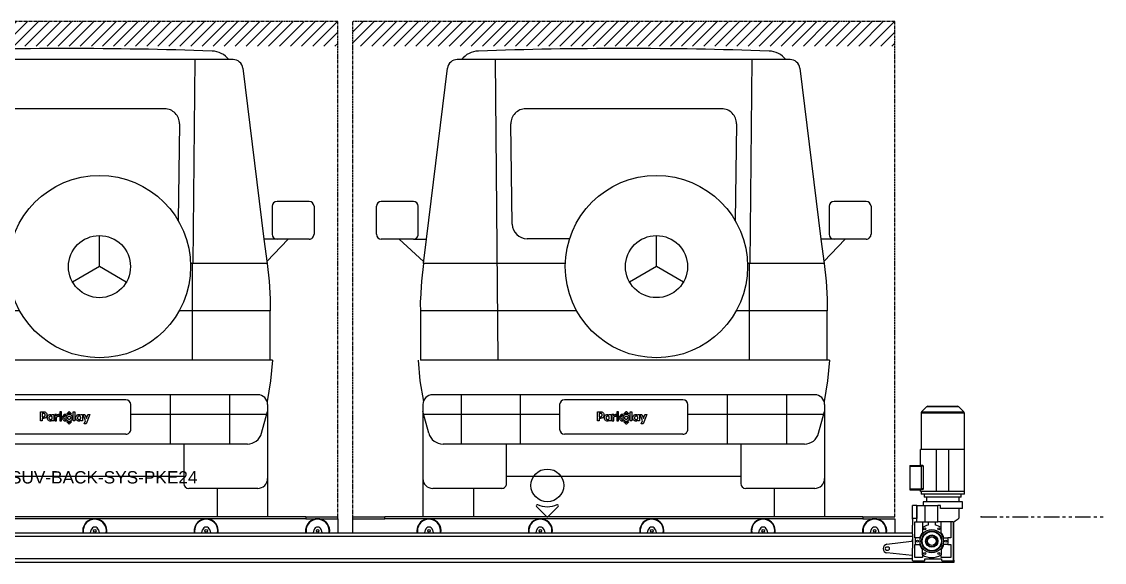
# Model space of a CAD drawing. Header units: millimetres. Extents: x 1600 to 11192, y 921 to 14160.
# Drawn here: x 10752.8 to 11192.1, y 3788.5 to 4007.9 of the extents above; entities that cross this region are included whole.
import ezdxf
from ezdxf.enums import TextEntityAlignment as Align

# ---------------------------------------------------------------- set-up
doc = ezdxf.new("R2010")
doc.units = ezdxf.units.MM
doc.linetypes.add('CENTER', pattern=[2, 1.25, -0.25, 0.25, -0.25])
doc.linetypes.add('PHANTOM', pattern=[12.7, 6.35, -1.27, 1.27, -1.27, 1.27, -1.27])
for name, color, linetype in [('PK24-LABEL', 7, 'Continuous'), ('PK24-LOGO', 7, 'Continuous'), ('PK24E', 7, 'Continuous'), ('PK24E-COMP-CAR', 7, 'Continuous'), ('PK24E-DATA', 7, 'Continuous')]:
    doc.layers.add(name, color=color, linetype=linetype)
for name, color, linetype, true_color in [('PK24E-COMP-CAR_ZONE', 250, 'CENTER', 0x383e42), ('PK24E-COMP-PALLET', 132, 'Continuous', 0x00b7c8), ('PK24E-HELPER', 253, 'PHANTOM', 0xa1a1a1), ('PK24E-SYS-SHELF', 31, 'Continuous', 0xffcc5a)]:
    doc.layers.add(name, color=color, linetype=linetype, true_color=true_color)
doc.styles.get("Standard").update_dxf_attribs({"font": 'arial.ttf'})

# ---------------------------------------------------------------- blocks, each defined once
blk = doc.blocks.new('LOGO----DECOR-PK24')
at = {"layer": 'PK24-LOGO'}
for p, q in [((-10, 2.13), (-8.71, 2.13)), ((-10, -1.62), (-10, 2.13)), ((-9.29, 1.47), (-9.29, 0.11)), ((-8.76, 1.47), (-9.29, 1.47)), ((-9.29, 0.11), (-8.76, 0.11)), ((-8.61, 1.46), (-8.76, 1.47)), ((-8.76, 0.11), (-8.61, 0.13)), ((-8.71, 2.13), (-8.43, 2.11)), ((-8.48, 1.42), (-8.61, 1.46)), ((-8.61, 0.13), (-8.48, 0.17)), ((-8.36, 1.35), (-8.48, 1.42)), ((-8.48, 0.17), (-8.36, 0.23)), ((-8.43, 2.11), (-8.3, 2.07)), ((-8.26, 1.27), (-8.36, 1.35)), ((-8.36, 0.23), (-8.26, 0.31)), ((-8.3, 2.07), (-8.17, 2.03)), ((-8.19, 1.17), (-8.26, 1.27)), ((-8.26, 0.31), (-8.19, 0.41)), ((-8.13, 1.05), (-8.19, 1.17)), ((-8.19, 0.41), (-8.13, 0.53)), ((-8.17, 2.03), (-7.94, 1.9)), ((-8.09, 0.93), (-8.13, 1.05)), ((-8.13, 0.53), (-8.09, 0.66)), ((-8.08, 0.79), (-8.09, 0.93)), ((-8.09, 0.66), (-8.08, 0.79)), ((-7.94, 1.9), (-7.74, 1.74)), ((-7.74, 1.74), (-7.58, 1.55)), ((-7.58, 0.04), (-7.74, -0.16)), ((-7.58, 1.55), (-7.46, 1.32)), ((-7.46, 0.27), (-7.58, 0.04)), ((-7.46, 1.32), (-7.38, 1.06)), ((-7.38, 0.52), (-7.46, 0.27)), ((-7.38, 1.06), (-7.36, 0.79)), ((-7.36, 0.79), (-7.38, 0.52)), ((-7.19, -0.02), (-7.16, 0.13)), ((-7.16, 0.13), (-7.11, 0.26)), ((-7.11, 0.26), (-6.98, 0.49)), ((-6.98, 0.49), (-6.82, 0.68)), ((-6.82, 0.68), (-6.62, 0.82)), ((-6.62, 0.82), (-6.41, 0.92)), ((-6.42, 0.06), (-6.48, -0.05)), ((-6.33, 0.17), (-6.42, 0.06)), ((-6.41, 0.92), (-6.19, 0.98)), ((-6.23, 0.25), (-6.33, 0.17)), ((-6.11, 0.31), (-6.23, 0.25)), ((-6.19, 0.98), (-5.97, 1)), ((-5.98, 0.35), (-6.11, 0.31)), ((-5.84, 0.36), (-5.98, 0.35)), ((-5.97, 1), (-5.74, 0.98)), ((-5.71, 0.35), (-5.84, 0.36)), ((-5.74, 0.98), (-5.53, 0.92)), ((-5.58, 0.31), (-5.71, 0.35)), ((-5.47, 0.24), (-5.58, 0.31)), ((-5.53, 0.92), (-5.35, 0.82)), ((-5.37, 0.16), (-5.47, 0.24)), ((-5.29, 0.06), (-5.37, 0.16)), ((-5.35, 0.82), (-5.21, 0.7)), ((-5.23, -0.06), (-5.29, 0.06)), ((-5.21, 0.7), (-5.21, 0.95)), ((-5.21, 0.95), (-4.5, 0.95)), ((-4.5, 0.95), (-4.5, -1.62)), ((-3.41, 0.95), (-4.11, 0.95)), ((-4.11, 0.95), (-4.11, -1.62)), ((-3.41, 0.53), (-3.41, 0.95)), ((-3.36, 0.62), (-3.41, 0.53)), ((-3.37, -0.03), (-3.32, 0.06)), ((-3.29, 0.71), (-3.36, 0.62)), ((-3.32, 0.06), (-3.26, 0.13)), ((-3.22, 0.78), (-3.29, 0.71)), ((-3.26, 0.13), (-3.19, 0.19)), ((-3.14, 0.84), (-3.22, 0.78)), ((-3.19, 0.19), (-3.11, 0.23)), ((-3.05, 0.89), (-3.14, 0.84)), ((-3.11, 0.23), (-3.02, 0.26)), ((-2.94, 0.92), (-3.05, 0.89)), ((-3.02, 0.26), (-2.92, 0.27)), ((-2.83, 0.94), (-2.94, 0.92)), ((-2.92, 0.27), (-2.42, 0.27)), ((-2.7, 0.95), (-2.83, 0.94)), ((-2.42, 0.95), (-2.7, 0.95)), ((-2.42, 0.27), (-2.42, 0.95)), ((-1.42, 2.13), (-2.13, 2.13)), ((-2.13, 2.13), (-2.13, -1.62)), ((-1.42, -1.62), (-1.42, 2.13)), ((-0.37, 0.95), (-1.42, -0.33)), ((-0.61, -0.33), (0.44, 0.95)), ((0.44, 0.95), (-0.37, 0.95)), ((0.44, 0.19), (0.36, -0.06)), ((0.56, 0.41), (0.44, 0.19)), ((0.72, 0.61), (0.56, 0.41)), ((0.92, 0.77), (0.72, 0.61)), ((0.77, 1.32), (0.79, 1.37)), ((0.78, 1.26), (0.77, 1.32)), ((0.81, 1.24), (0.78, 1.26)), ((0.79, 1.37), (1.61, 2.19)), ((0.85, 1.23), (0.81, 1.24)), ((0.89, 1.24), (0.85, 1.23)), ((1.07, 1.32), (0.89, 1.24)), ((1.15, 0.9), (0.92, 0.77)), ((1.27, 1.37), (1.07, 1.32)), ((1.07, -0.08), (1.13, 0.03)), ((1.13, 0.03), (1.21, 0.12)), ((1.4, 0.98), (1.15, 0.9)), ((1.21, 0.12), (1.3, 0.2)), ((1.46, 1.41), (1.27, 1.37)), ((1.3, 0.2), (1.41, 0.26)), ((1.67, 1), (1.4, 0.98)), ((1.41, 0.26), (1.54, 0.3)), ((1.67, 1.42), (1.46, 1.41)), ((1.54, 0.3), (1.67, 0.31)), ((1.61, 2.19), (1.67, 2.21)), ((1.67, 2.21), (1.73, 2.19)), ((1.87, 1.41), (1.67, 1.42)), ((1.94, 0.98), (1.67, 1)), ((1.67, 0.31), (1.8, 0.3)), ((1.73, 2.19), (2.54, 1.37)), ((1.8, 0.3), (1.92, 0.26)), ((2.07, 1.37), (1.87, 1.41)), ((1.92, 0.26), (2.03, 0.2)), ((2.19, 0.9), (1.94, 0.98)), ((2.03, 0.2), (2.13, 0.12)), ((2.26, 1.32), (2.07, 1.37)), ((2.13, 0.12), (2.2, 0.03)), ((2.41, 0.77), (2.19, 0.9)), ((2.2, 0.03), (2.26, -0.08)), ((2.45, 1.24), (2.26, 1.32)), ((2.61, 0.61), (2.41, 0.77)), ((2.48, 1.23), (2.45, 1.24)), ((2.52, 1.24), (2.48, 1.23)), ((2.55, 1.26), (2.52, 1.24)), ((2.54, 1.37), (2.57, 1.32)), ((2.57, 1.32), (2.55, 1.26)), ((2.78, 0.41), (2.61, 0.61)), ((2.9, 0.19), (2.78, 0.41)), ((2.98, -0.06), (2.9, 0.19)), ((3.31, 2.13), (4.01, 2.13)), ((3.31, -1.62), (3.31, 2.13)), ((4.01, 2.13), (4.01, -1.62)), ((4.37, -0.02), (4.4, 0.13)), ((4.4, 0.13), (4.45, 0.26)), ((4.45, 0.26), (4.58, 0.49)), ((4.58, 0.49), (4.74, 0.68)), ((4.74, 0.68), (4.93, 0.82)), ((4.93, 0.82), (5.15, 0.92)), ((5.14, 0.06), (5.08, -0.05)), ((5.23, 0.17), (5.14, 0.06)), ((5.15, 0.92), (5.37, 0.98)), ((5.33, 0.25), (5.23, 0.17)), ((5.45, 0.31), (5.33, 0.25)), ((5.37, 0.98), (5.59, 1)), ((5.58, 0.35), (5.45, 0.31)), ((5.72, 0.36), (5.58, 0.35)), ((5.59, 1), (5.82, 0.98)), ((5.85, 0.35), (5.72, 0.36)), ((5.82, 0.98), (6.03, 0.92)), ((5.98, 0.31), (5.85, 0.35)), ((6.09, 0.24), (5.98, 0.31)), ((6.03, 0.92), (6.21, 0.82)), ((6.19, 0.16), (6.09, 0.24)), ((6.27, 0.06), (6.19, 0.16)), ((6.21, 0.82), (6.35, 0.7)), ((6.32, -0.06), (6.27, 0.06)), ((6.35, 0.7), (6.35, 0.95)), ((6.35, 0.95), (7.06, 0.95)), ((7.06, 0.95), (7.06, -1.62)), ((8.33, -1.51), (7.31, 0.95)), ((7.31, 0.95), (8.05, 0.95)), ((8.05, 0.95), (8.68, -0.63)), ((10, 0.95), (8.51, -2.81)), ((8.68, -0.63), (9.27, 0.95)), ((9.27, 0.95), (10, 0.95)), ((-9.29, -1.62), (-10, -1.62)), ((-8.71, -0.55), (-9.29, -0.55)), ((-9.29, -0.55), (-9.29, -1.62)), ((-8.43, -0.52), (-8.71, -0.55)), ((-8.3, -0.49), (-8.43, -0.52)), ((-8.17, -0.44), (-8.3, -0.49)), ((-7.94, -0.32), (-8.17, -0.44)), ((-7.74, -0.16), (-7.94, -0.32)), ((-7.22, -0.33), (-7.21, -0.17)), ((-7.21, -0.5), (-7.22, -0.33)), ((-7.21, -0.17), (-7.19, -0.02)), ((-7.19, -0.65), (-7.21, -0.5)), ((-7.16, -0.79), (-7.19, -0.65)), ((-7.1, -0.92), (-7.16, -0.79)), ((-6.97, -1.15), (-7.1, -0.92)), ((-6.81, -1.34), (-6.97, -1.15)), ((-6.62, -1.48), (-6.81, -1.34)), ((-6.41, -1.59), (-6.62, -1.48)), ((-6.52, -0.18), (-6.53, -0.33)), ((-6.53, -0.33), (-6.52, -0.47)), ((-6.48, -0.05), (-6.52, -0.18)), ((-6.52, -0.47), (-6.48, -0.6)), ((-6.48, -0.6), (-6.42, -0.72)), ((-6.42, -0.72), (-6.33, -0.82)), ((-6.19, -1.65), (-6.41, -1.59)), ((-6.33, -0.82), (-6.23, -0.9)), ((-6.23, -0.9), (-6.11, -0.97)), ((-5.98, -1.67), (-6.19, -1.65)), ((-6.11, -0.97), (-5.98, -1.01)), ((-5.98, -1.01), (-5.84, -1.02)), ((-5.74, -1.65), (-5.98, -1.67)), ((-5.84, -1.02), (-5.71, -1.01)), ((-5.53, -1.57), (-5.74, -1.65)), ((-5.71, -1.01), (-5.58, -0.97)), ((-5.58, -0.97), (-5.47, -0.9)), ((-5.35, -1.47), (-5.53, -1.57)), ((-5.47, -0.9), (-5.37, -0.82)), ((-5.37, -0.82), (-5.29, -0.72)), ((-5.21, -1.33), (-5.35, -1.47)), ((-5.29, -0.72), (-5.23, -0.6)), ((-5.2, -0.19), (-5.23, -0.06)), ((-5.23, -0.6), (-5.2, -0.47)), ((-5.21, -1.62), (-5.21, -1.33)), ((-5.21, -1.33), (-5.21, -1.33)), ((-4.5, -1.62), (-5.21, -1.62)), ((-5.19, -0.33), (-5.2, -0.19)), ((-5.2, -0.47), (-5.19, -0.33)), ((-4.11, -1.62), (-3.41, -1.62)), ((-3.41, -0.21), (-3.4, -0.12)), ((-3.41, -1.62), (-3.41, -0.21)), ((-3.4, -0.12), (-3.37, -0.03)), ((-2.13, -1.62), (-1.42, -1.62)), ((-1.42, -0.33), (-0.37, -1.62)), ((0.44, -1.62), (-0.61, -0.33)), ((-0.37, -1.62), (0.44, -1.62)), ((0.36, -0.06), (0.33, -0.33)), ((0.33, -0.33), (0.36, -0.6)), ((0.36, -0.6), (0.44, -0.85)), ((0.44, -0.85), (0.56, -1.08)), ((0.56, -1.08), (0.72, -1.28)), ((0.72, -1.28), (0.92, -1.44)), ((0.77, -1.98), (0.78, -1.93)), ((0.79, -2.04), (0.77, -1.98)), ((0.78, -1.93), (0.81, -1.9)), ((1.61, -2.85), (0.79, -2.04)), ((0.81, -1.9), (0.85, -1.89)), ((0.85, -1.89), (0.89, -1.9)), ((0.89, -1.9), (1.07, -1.98)), ((0.92, -1.44), (1.15, -1.56)), ((1.02, -0.33), (1.03, -0.2)), ((1.03, -0.46), (1.02, -0.33)), ((1.03, -0.2), (1.07, -0.08)), ((1.07, -0.59), (1.03, -0.46)), ((1.13, -0.7), (1.07, -0.59)), ((1.07, -1.98), (1.27, -2.04)), ((1.21, -0.79), (1.13, -0.7)), ((1.15, -1.56), (1.4, -1.64)), ((1.3, -0.87), (1.21, -0.79)), ((1.27, -2.04), (1.46, -2.07)), ((1.41, -0.93), (1.3, -0.87)), ((1.4, -1.64), (1.67, -1.67)), ((1.54, -0.97), (1.41, -0.93)), ((1.46, -2.07), (1.67, -2.09)), ((1.67, -0.98), (1.54, -0.97)), ((1.67, -2.88), (1.61, -2.85)), ((1.8, -0.97), (1.67, -0.98)), ((1.67, -1.67), (1.94, -1.64)), ((1.67, -2.09), (1.87, -2.07)), ((1.73, -2.85), (1.67, -2.88)), ((2.54, -2.04), (1.73, -2.85)), ((1.92, -0.93), (1.8, -0.97)), ((1.87, -2.07), (2.07, -2.04)), ((2.03, -0.87), (1.92, -0.93)), ((1.94, -1.64), (2.19, -1.56)), ((2.13, -0.79), (2.03, -0.87)), ((2.07, -2.04), (2.26, -1.98)), ((2.2, -0.7), (2.13, -0.79)), ((2.19, -1.56), (2.41, -1.44)), ((2.26, -0.59), (2.2, -0.7)), ((2.26, -0.08), (2.3, -0.2)), ((2.3, -0.46), (2.26, -0.59)), ((2.26, -1.98), (2.45, -1.9)), ((2.3, -0.2), (2.31, -0.33)), ((2.31, -0.33), (2.3, -0.46)), ((2.41, -1.44), (2.61, -1.28)), ((2.45, -1.9), (2.48, -1.89)), ((2.48, -1.89), (2.52, -1.9)), ((2.52, -1.9), (2.55, -1.93)), ((2.57, -1.98), (2.54, -2.04)), ((2.55, -1.93), (2.57, -1.98)), ((2.61, -1.28), (2.78, -1.08)), ((2.78, -1.08), (2.9, -0.85)), ((2.9, -0.85), (2.98, -0.6)), ((3, -0.33), (2.98, -0.06)), ((2.98, -0.6), (3, -0.33)), ((4.01, -1.62), (3.31, -1.62)), ((4.34, -0.17), (4.37, -0.02)), ((4.34, -0.33), (4.34, -0.17)), ((4.34, -0.5), (4.34, -0.33)), ((4.37, -0.65), (4.34, -0.5)), ((4.4, -0.79), (4.37, -0.65)), ((4.46, -0.92), (4.4, -0.79)), ((4.59, -1.15), (4.46, -0.92)), ((4.75, -1.34), (4.59, -1.15)), ((4.94, -1.48), (4.75, -1.34)), ((5.15, -1.59), (4.94, -1.48)), ((5.04, -0.18), (5.03, -0.33)), ((5.03, -0.33), (5.04, -0.47)), ((5.08, -0.05), (5.04, -0.18)), ((5.04, -0.47), (5.08, -0.6)), ((5.08, -0.6), (5.14, -0.72)), ((5.14, -0.72), (5.23, -0.82)), ((5.37, -1.65), (5.15, -1.59)), ((5.23, -0.82), (5.33, -0.9)), ((5.33, -0.9), (5.45, -0.97)), ((5.58, -1.67), (5.37, -1.65)), ((5.45, -0.97), (5.58, -1.01)), ((5.58, -1.01), (5.72, -1.02)), ((5.81, -1.65), (5.58, -1.67)), ((5.72, -1.02), (5.85, -1.01)), ((6.03, -1.57), (5.81, -1.65)), ((5.85, -1.01), (5.98, -0.97)), ((5.98, -0.97), (6.09, -0.9)), ((6.21, -1.47), (6.03, -1.57)), ((6.09, -0.9), (6.19, -0.82)), ((6.19, -0.82), (6.27, -0.72)), ((6.35, -1.33), (6.21, -1.47)), ((6.27, -0.72), (6.32, -0.6)), ((6.36, -0.19), (6.32, -0.06)), ((6.32, -0.6), (6.36, -0.47)), ((6.35, -1.62), (6.35, -1.33)), ((6.35, -1.33), (6.35, -1.33)), ((7.06, -1.62), (6.35, -1.62)), ((6.37, -0.33), (6.36, -0.19)), ((6.36, -0.47), (6.37, -0.33)), ((7.8, -2.81), (8.33, -1.51)), ((8.51, -2.81), (7.8, -2.81))]:
    blk.add_line(p, q, dxfattribs=at)
blk = doc.blocks.new('SUV--ONPALLET-BACK-COMP-PKE24')
at = {"layer": 'PK24E-COMP-CAR'}
for p, q in [((67.5, 185.52), (-67.51, 185.52)), ((-51, 63.5), (-52, 185.52)), ((52, 185.52), (51.14, 102.83)), ((-80.03, 112.64), (-71.48, 182.03)), ((71.47, 182.03), (80.02, 112.64)), ((39.77, 165.52), (-39.77, 165.52)), ((-45.2, 118.75), (-45.77, 159.45)), ((45.77, 159.45), (45.22, 120.18)), ((-85.35, 127.98), (-98.35, 127.98)), ((98.35, 127.98), (85.35, 127.98)), ((-100.35, 114.64), (-100.35, 125.98)), ((-83.35, 114.64), (-83.35, 125.98)), ((83.35, 125.98), (83.35, 114.64)), ((100.35, 125.98), (100.35, 114.64)), ((-85.35, 112.64), (-98.35, 112.64)), ((-81.19, 103.64), (-91.13, 112.64)), ((-85.35, 112.64), (-80.03, 112.64)), ((-81.29, 102.83), (-80.03, 112.64)), ((-21.94, 112.83), (-39.2, 112.83)), ((13.28, 101.5), (13.28, 114.1)), ((80.02, 112.64), (81.28, 102.82)), ((85.35, 112.64), (80.02, 112.64)), ((89.84, 112.64), (81.18, 103.63)), ((98.35, 112.64), (85.35, 112.64)), ((-81.28, 102.83), (-82.09, 95.66)), ((-23.7, 102.83), (-81.29, 102.83)), ((13.28, 101.5), (2.37, 95.2)), ((24.19, 95.2), (13.28, 101.5)), ((81.28, 102.83), (50.26, 102.83)), ((51, 63.5), (51, 102.83)), ((81.28, 102.83), (82.09, 95.66)), ((-82.09, 95.66), (-82.5, 88.46)), ((82.09, 95.66), (82.5, 88.46)), ((-82.5, 88.46), (-82.52, 87.48)), ((82.5, 88.46), (82.53, 87.48)), ((-82.52, 87.48), (-82.53, 86.5)), ((-82.53, 86.5), (-82.52, 85.52)), ((-82.52, 85.52), (-82.5, 84.53)), ((-82.5, 84.53), (-82.49, 84.03)), ((-82.49, 84.03), (-82.5, 83.53)), ((-82.5, 83.53), (-82.5, 63.5)), ((-19.07, 83.53), (-82.5, 83.53)), ((82.24, 83.53), (45.63, 83.53)), ((82.52, 85.52), (82.5, 84.53)), ((82.5, 84.53), (82.5, 84.03)), ((82.5, 84.03), (82.5, 83.53)), ((82.5, 63.5), (82.5, 83.53)), ((82.54, 86.5), (82.52, 85.52)), ((82.53, 87.48), (82.54, 86.5)), ((-83.46, 63.5), (-82.66, 55.12)), ((83.46, 63.5), (-82.5, 63.5)), ((83.46, 63.5), (82.67, 55.12)), ((-82.66, 55.12), (-81.27, 46.82)), ((82.67, 55.12), (81.28, 46.82)), ((77.5, 49.5), (-77.5, 49.5)), ((-66, 49.5), (-66, 29.5)), ((-42, 49.5), (-42, 29.5)), ((42, 49.5), (42, 29.5)), ((66, 49.5), (66, 29.5)), ((-81.5, 45.5), (-81.5, 0)), ((-26, 45.5), (-26, 35.5)), ((24, 47.5), (-24, 47.5)), ((26, 35.5), (26, 45.5)), ((81.5, 45.5), (81.5, 0)), ((-79.08, 33.91), (-81.5, 42.69)), ((-47.4, 41.5), (-81.5, 41.5)), ((-26, 41.5), (-73.62, 41.5)), ((81.5, 41.5), (26, 41.5)), ((79.09, 33.91), (81.5, 42.69)), ((24, 33.5), (-24, 33.5)), ((73.3, 29.5), (-73.3, 29.5)), ((-47.5, 13.5), (-47.5, 29.5)), ((47.5, 29.5), (47.5, 13.5)), ((47.5, 16.4), (-47.5, 16.4)), ((-49.5, 11.5), (-77.5, 11.5)), ((-61, 11.5), (-61, 0)), ((77.5, 11.5), (49.5, 11.5)), ((61, 11.5), (61, 0))]:
    blk.add_line(p, q, dxfattribs=at)
for radius in [37, 12.6]:
    blk.add_circle((13.28, 101.5), radius, dxfattribs=at)
for centre, radius, start, end in [((-58.65, 179.94), 9.04, 91.9954, 141.8296), ((0, -1503.5), 1693.5, 88.00462, 91.99542), ((58.65, 179.94), 9.04, 38.1704, 88.0046), ((-67.51, 181.52), 4, 90.0004, 172.6609), ((67.5, 181.52), 4, 7.3392, 90.0002), ((-39.77, 159.52), 6, 90.0001, 180.7189), ((39.77, 159.52), 6, 359.2811, 90.0002), ((-98.35, 125.98), 2, 90, 180), ((-85.35, 125.98), 2, 0, 90), ((85.35, 125.98), 2, 90, 180), ((98.35, 125.98), 2, 0, 90), ((-39.2, 118.83), 6, 180.7189, 270), ((-98.35, 114.64), 2, 180, 270), ((-85.35, 114.64), 2, 270, 360), ((85.35, 114.64), 2, 180, 270), ((98.35, 114.64), 2, 270, 0), ((-77.5, 45.5), 4, 90, 180), ((77.5, 45.5), 4, 0, 90), ((-24, 45.5), 2, 90, 180), ((24, 45.5), 2, 0, 90), ((-24, 35.5), 2, 180, 270), ((24, 35.5), 2, 270, 0), ((-73.3, 35.5), 6, 195.3762, 269.9999), ((73.3, 35.5), 6, 269.9997, 344.6237), ((-77.5, 15.5), 4, 180, 270), ((-49.5, 13.5), 2, 270, 360), ((49.5, 13.5), 2, 180, 270), ((77.5, 15.5), 4, 270, 0)]:
    blk.add_arc(centre, radius, start, end, dxfattribs=at)
at = {"linetype": 'Continuous'}
blk.add_blockref('LOGO----DECOR-PK24', (-0.66, 40.48), dxfattribs=at)
blk = doc.blocks.new('*U49')
at = {"layer": 'PK24E-COMP-CAR_ZONE'}
h = blk.add_hatch(dxfattribs=at)
h.set_pattern_fill('ANSI31', color=256)
h.set_pattern_definition([(45, (-14044.072, -11083.8307), (-2.24506403, 2.24506403), [])])
h.paths.add_polyline_path([(340, 200.9), (120, 200.9), (120, 190.9), (340, 190.9)])
h = blk.add_hatch(dxfattribs=at)
h.set_pattern_fill('ANSI31', color=256)
h.set_pattern_definition([(45, (-13818.072, -11083.8307), (-2.24506403, 2.24506403), [])])
h.paths.add_polyline_path([(566, 200.9), (346, 200.9), (346, 190.9), (566, 190.9)])
at = {"layer": 'PK24-LABEL'}
blk.add_lwpolyline([(428.89, 4.86, -0.233989), (421.11, 4.86, 0.849141), (420.63, 4.2), (424.71, 0.12, 0.414232), (425.29, 0.12), (429.37, 4.2, 0.849046)], format="xyb", close=True, dxfattribs=at)
blk.add_circle((425, 12.72), 6.65, dxfattribs=at)
at = {"layer": 'PK24E-COMP-CAR_ZONE'}
for points in [[(340, 0), (340, 200.9), (120, 200.9), (120, 0)], [(566, 0), (566, 200.9), (346, 200.9), (346, 0)]]:
    blk.add_lwpolyline(points, dxfattribs=at)
at = {"layer": 'PK24E-COMP-PALLET'}
for p, q in [((326.99, 0), (133.01, 0)), ((326.99, 0), (326.99, -0.8)), ((326.99, 0), (340, 0)), ((340, -0.8), (340, 0)), ((346, 0), (359.01, 0)), ((346, 0), (346, -0.8)), ((359.01, -0.8), (359.01, 0)), ((552.99, 0), (359.01, 0)), ((552.99, 0), (552.99, -0.8)), ((552.99, 0), (566, 0)), ((326.99, -0.8), (133.01, -0.8)), ((326.99, -0.8), (340, -0.8)), ((340, -0.8), (340, -6.5)), ((346, -0.8), (359.01, -0.8)), ((346, -0.8), (346, -6.5)), ((552.99, -0.8), (359.01, -0.8)), ((552.99, -0.8), (566, -0.8)), ((566, -0.8), (566, -6.5))]:
    blk.add_line(p, q, dxfattribs=at)
at = {"layer": 'PK24E-HELPER'}
blk.add_line((601, 0), (651, 0), dxfattribs=at)
blk.add_point((601, 0), dxfattribs=at)
at = {"layer": 'PK24E-SYS-SHELF'}
for p, q in [((578.86, 44.62), (576.86, 42.62)), ((585.43, 44.62), (578.86, 44.62)), ((579.42, 44.85), (591.44, 44.85)), ((592, 44.62), (585.43, 44.62)), ((594, 42.62), (592, 44.62)), ((576.63, 42.06), (576.63, 38.16)), ((585.43, 42.06), (576.63, 42.06)), ((576.86, 42.62), (585.43, 42.62)), ((585.43, 42.62), (594, 42.62)), ((594.23, 42.06), (585.43, 42.06)), ((594.23, 27.35), (594.23, 42.06)), ((576.63, 37.68), (576.63, 27.35)), ((582.9, 27.35), (576.46, 27.35)), ((576.46, 20.83), (576.46, 27.35)), ((587.96, 27.35), (582.9, 27.35)), ((582.9, 10.2), (582.9, 27.35)), ((594.28, 27.35), (587.96, 27.35)), ((587.96, 10.2), (587.96, 27.35)), ((594.28, 10.2), (594.28, 27.35)), ((572.08, 20.83), (572.08, 20.47)), ((572.08, 20.83), (576.73, 20.83)), ((572.08, 20.47), (572.08, 11.28)), ((572.08, 20.47), (576.73, 20.47)), ((576.73, 20.83), (576.73, 20.47)), ((577.37, 20.77), (576.73, 20.75)), ((576.73, 20.47), (576.73, 11.28)), ((577.55, 20.46), (576.73, 20.45)), ((577.55, 20.46), (577.55, 11.29)), ((572.08, 11.28), (572.08, 10.92)), ((572.08, 11.28), (576.73, 11.28)), ((572.08, 10.92), (576.73, 10.92)), ((576.46, 10.2), (576.46, 10.92)), ((582.9, 10.2), (576.46, 10.2)), ((576.63, 10.2), (576.63, 9.1)), ((594.23, 9.1), (576.63, 9.1)), ((577.55, 11.29), (576.73, 11.3)), ((576.73, 11.28), (576.73, 10.92)), ((577.37, 10.98), (576.73, 11)), ((577.96, 9.1), (577.96, 8)), ((587.96, 10.2), (582.9, 10.2)), ((594.28, 10.2), (587.96, 10.2)), ((592.9, 8), (592.9, 9.1)), ((594.23, 9.1), (594.23, 10.2)), ((574.98, 4.5), (573.18, 4.5)), ((573.18, -0.7), (573.18, 4.5)), ((574.98, -2), (574.98, 4.5)), ((574.98, 4.5), (578.11, 4.5)), ((574.98, 4.5), (574.98, -0.7)), ((577.43, 6.1), (577.43, 4.5)), ((593.43, 6.1), (577.43, 6.1)), ((592.9, 8), (577.96, 8)), ((578.11, 4.5), (583.48, 4.5)), ((578.11, 4.5), (578.11, -2)), ((578.81, 8), (578.81, 6.1)), ((583.48, -2), (583.48, 4.5)), ((584.52, 4.5), (583.48, 4.5)), ((584.52, 3.3), (584.52, 4.5)), ((592.05, 6.1), (592.05, 8)), ((593.43, 3.3), (593.43, 6.1)), ((593.43, 3.3), (584.52, 3.3)), ((591.98, 3.3), (591.98, -0.6)), ((572.98, -3.4), (572.98, -6.9)), ((573.18, -3.4), (572.98, -3.4)), ((573.48, -0.7), (573.18, -1)), ((574.98, -0.7), (573.18, -0.7)), ((573.18, -1), (573.18, -0.7)), ((573.18, -1), (573.18, -3.4)), ((574.18, -2), (574.98, -2)), ((574.18, -8.6), (574.18, -2)), ((574.98, -2), (578.11, -2)), ((577.18, -2), (577.18, -4.38)), ((577.18, -4.38), (577.18, -6.5)), ((578.11, -2), (583.48, -2)), ((579.48, -2), (579.48, -3.37)), ((582.48, -3.37), (582.48, -2)), ((589.57, -2), (583.48, -2)), ((584.78, -4.38), (584.78, -2)), ((584.78, -6.5), (584.78, -4.38)), ((588.78, -2), (588.78, -8.6)), ((589.57, -2), (589.78, -2)), ((589.78, -17.8), (589.78, -2)), ((589.78, -2), (589.98, -2)), ((589.98, -17.6), (589.98, -2)), ((120.5, -6.5), (572.98, -6.5)), ((573.18, -8), (120.5, -8)), ((239.67, -6.5), (239.94, -5.35)), ((242.86, -5.35), (243.13, -6.5)), ((284.87, -6.5), (285.14, -5.35)), ((288.06, -5.35), (288.33, -6.5)), ((330.07, -6.5), (330.34, -5.35)), ((333.26, -5.35), (333.53, -6.5)), ((375.27, -6.5), (375.54, -5.35)), ((378.46, -5.35), (378.73, -6.5)), ((420.47, -6.5), (420.74, -5.35)), ((423.66, -5.35), (423.93, -6.5)), ((465.67, -6.5), (465.94, -5.35)), ((468.86, -5.35), (469.13, -6.5)), ((510.87, -6.5), (511.14, -5.35)), ((514.06, -5.35), (514.33, -6.5)), ((556.07, -6.5), (556.34, -5.35)), ((559.26, -5.35), (559.53, -6.5)), ((572.98, -6.9), (573.18, -7.1)), ((573.18, -7.1), (573.18, -12.7)), ((574.18, -8.6), (574.41, -8.6)), ((576.05, -8.6), (574.41, -8.6)), ((585.91, -8.6), (587.55, -8.6)), ((588.78, -8.6), (587.55, -8.6)), ((563.28, -12.29), (562.68, -12.29)), ((562.76, -11.16), (572.72, -9.88)), ((573.18, -12.7), (572.98, -12.9)), ((572.98, -12.9), (572.98, -17.6)), ((574.18, -11.2), (574.41, -11.2)), ((574.18, -16.5), (574.18, -11.2)), ((574.41, -11.2), (576.05, -11.2)), ((587.55, -11.2), (585.91, -11.2)), ((587.55, -11.2), (588.78, -11.2)), ((588.78, -11.2), (588.78, -16.5)), ((120.5, -17), (572.98, -17)), ((562.68, -13.51), (563.28, -13.51)), ((572.98, -15.79), (562.78, -14.64)), ((577.18, -16.5), (574.18, -16.5)), ((577.18, -15.42), (577.18, -13.3)), ((577.18, -15.42), (577.18, -16.5)), ((578.18, -17.1), (584.98, -17.1)), ((578.18, -17.7), (578.18, -17.1)), ((584.78, -13.3), (584.78, -15.42)), ((584.78, -16.5), (584.78, -15.42)), ((588.78, -16.5), (584.78, -16.5)), ((584.98, -17.1), (584.98, -17.7)), ((589.98, -18.5), (120.5, -18.5)), ((572.98, -17.6), (573.28, -17.9)), ((573.28, -17.9), (577.98, -17.9)), ((577.98, -17.9), (578.18, -17.7)), ((584.98, -17.7), (585.18, -17.9)), ((585.18, -17.9), (589.68, -17.9)), ((589.68, -17.9), (589.78, -17.8)), ((589.78, -17.8), (589.98, -17.6)), ((589.98, -17.6), (589.98, -18.5))]:
    blk.add_line(p, q, dxfattribs=at)
at = {"layer": 'PK24E-SYS-SHELF', "flags": 128}
for points in [[(589.98, -2), (590.43, -1.69), (590.86, -1.39), (591.26, -1.11), (591.63, -0.84), (591.98, -0.6)], [(572.72, -9.88), (572.98, -9.83), (573.18, -9.77)]]:
    blk.add_lwpolyline(points, dxfattribs=at)
at = {"layer": 'PK24E-SYS-SHELF'}
for centre, radius in [((241.4, -5.7), 0.5), ((286.6, -5.7), 0.5), ((331.8, -5.7), 0.5), ((377, -5.7), 0.5), ((422.2, -5.7), 0.5), ((467.4, -5.7), 0.5), ((512.6, -5.7), 0.5), ((557.8, -5.7), 0.5), ((580.98, -9.9), 4.75), ((580.98, -9.9), 4.1), ((580.98, -9.9), 4), ((580.98, -9.9), 3.9), ((578.11, -4.92), 0.4), ((580.98, -9.9), 2.5), ((580.98, -9.9), 2.3), ((580.98, -9.9), 1.75), ((583.86, -4.92), 0.4), ((575.23, -9.9), 0.4), ((586.73, -9.9), 0.4), ((578.11, -14.88), 0.4), ((583.86, -14.88), 0.4)]:
    blk.add_circle(centre, radius, dxfattribs=at)
for centre, radius, start, end in [((579.42, 44.05), 0.8, 90, 135), ((591.44, 44.05), 0.8, 45, 90), ((577.43, 42.06), 0.8, 135, 180), ((593.43, 42.06), 0.8, 0, 45), ((241.4, -5.7), 4.9, 350.6035, 168.3689), ((241.4, -5.7), 4.7, 350.1998, 168.3689), ((241.4, -5.7), 1.5, 13.4634, 166.5366), ((286.6, -5.7), 4.9, 350.6035, 168.3689), ((286.6, -5.7), 4.7, 350.1998, 168.3689), ((286.6, -5.7), 1.5, 13.4634, 166.5366), ((331.8, -5.7), 4.9, 350.6035, 168.3689), ((331.8, -5.7), 4.7, 350.1998, 168.3689), ((331.8, -5.7), 1.5, 13.4634, 166.5366), ((377, -5.7), 4.9, 350.6035, 168.3689), ((377, -5.7), 4.7, 350.1998, 168.3689), ((377, -5.7), 1.5, 13.4634, 166.5366), ((422.2, -5.7), 4.9, 350.6035, 168.3689), ((422.2, -5.7), 4.7, 350.1998, 168.3689), ((422.2, -5.7), 1.5, 13.4634, 166.5366), ((467.4, -5.7), 4.9, 350.6035, 168.3689), ((467.4, -5.7), 4.7, 350.1998, 168.3689), ((467.4, -5.7), 1.5, 13.4634, 166.5366), ((512.6, -5.7), 4.9, 350.6035, 168.3689), ((512.6, -5.7), 4.7, 350.1998, 168.3689), ((512.6, -5.7), 1.5, 13.4634, 166.5366), ((557.8, -5.7), 4.9, 350.6035, 168.3689), ((557.8, -5.7), 4.7, 350.1998, 168.3689), ((557.8, -5.7), 1.5, 13.4634, 166.5366), ((580.98, -9.9), 6.7, 102.9371, 124.5527), ((580.98, -9.9), 6.7, 55.4473, 77.0629), ((241.4, -5.7), 4.9, 168.3689, 189.3965), ((241.4, -5.7), 4.7, 168.3689, 189.8002), ((286.6, -5.7), 4.9, 168.3689, 189.3965), ((286.6, -5.7), 4.7, 168.3689, 189.8002), ((331.8, -5.7), 4.9, 168.3689, 189.3965), ((331.8, -5.7), 4.7, 168.3689, 189.8002), ((377, -5.7), 4.9, 168.3689, 189.3965), ((377, -5.7), 4.7, 168.3689, 189.8002), ((422.2, -5.7), 4.9, 168.3689, 189.3965), ((422.2, -5.7), 4.7, 168.3689, 189.8002), ((467.4, -5.7), 4.9, 168.3689, 189.3965), ((467.4, -5.7), 4.7, 168.3689, 189.8002), ((512.6, -5.7), 4.9, 168.3689, 189.3965), ((512.6, -5.7), 4.7, 168.3689, 189.8002), ((557.8, -5.7), 4.9, 168.3689, 189.3965), ((557.8, -5.7), 4.7, 168.3689, 189.8002), ((580.98, -9.9), 6.7, 168.8119, 191.1881), ((580.98, -9.9), 5.1, 138.1675, 165.2322), ((580.98, -9.9), 5.1, 14.7678, 41.8325), ((580.98, -9.9), 6.7, 348.8119, 11.1881), ((562.98, -12.9), 1.75, 97.3268, 263.56), ((562.68, -12.9), 0.61, 90, 270), ((563.28, -12.9), 0.61, 270, 90), ((574.48, -9.9), 1.55, 147.0041, 177.9348), ((580.98, -9.9), 5.1, 194.7678, 221.8325), ((580.98, -9.9), 5.1, 318.1675, 345.2322), ((580.98, -9.9), 6.7, 235.4473, 304.5527)]:
    blk.add_arc(centre, radius, start, end, dxfattribs=at)
for centre, major_axis, start_param, end_param in [((585.43, 25.65), (6.62, 6.74), 2.882142, 2.921612), ((585.43, 6.1), (-6.62, 6.74), 0.21998, 0.259451)]:
    blk.add_ellipse(centre, major_axis=major_axis, ratio=0.963647, start_param=start_param, end_param=end_param, dxfattribs=at)
blk.add_open_spline([(576.63, 38.16), (576.63, 38.15), (576.63, 38.15), (576.63, 38.11), (576.63, 38.05), (576.63, 37.97), (576.63, 37.89), (576.63, 37.81), (576.63, 37.74), (576.63, 37.69), (576.63, 37.67), (576.63, 37.68), (576.63, 37.68)], degree=3, knots=[0, 0, 0, 0, 0.106429, 0.212827, 0.319695, 0.427386, 0.535619, 0.643874, 0.751735, 0.859119, 0.966135, 1, 1, 1, 1], dxfattribs=at)
at = {"layer": 'PK24E'}
for p in [(230, 0), (456, 0)]:
    blk.add_blockref('SUV--ONPALLET-BACK-COMP-PKE24', p, dxfattribs=at)
at = {"layer": 'PK24-LABEL'}
blk.add_attdef('LEVEL_ID', text='', height=5, dxfattribs=at).set_placement((650.57, 10.38), align=Align.CENTER)
at = {"layer": 'PK24E-DATA'}
for tag, p in [('COMP_TYPE', (170.5, 13.5)), ('GROUND_ID', (170.5, 3.5))]:
    blk.add_attdef(tag, p, '', height=5, dxfattribs=at)

msp = doc.modelspace()

# ---------------------------------------------------------------- block references
ref = msp.add_blockref('*U49', (10541.1, 3806.97, -42.72), dxfattribs=dict(rotation=0.000368066748518))
ref.add_attrib('COMP_TYPE', 'SHELF-SB-SUV-BACK-SYS-PKE24', (10711.6, 3820.47, -42.72), dxfattribs={"layer": 'PK24E-DATA', "height": 5, "rotation": 0.0004})

doc.saveas('drawing.dxf')
